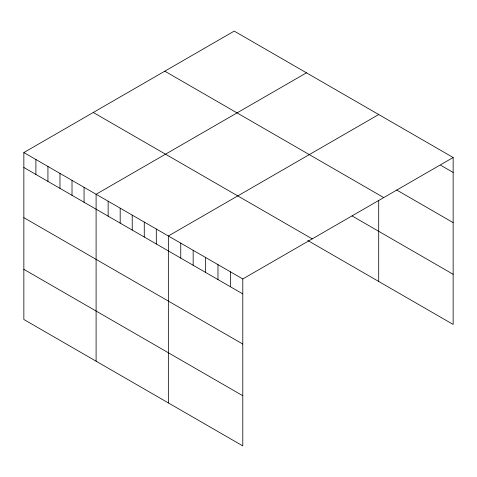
<?xml version="1.0" encoding="UTF-8"?>
<svg xmlns="http://www.w3.org/2000/svg" width="477" height="477" viewBox="0 0 477 477"><rect width="100%" height="100%" fill="white"/><g stroke="black" fill="none" stroke-linecap="round" stroke-linejoin="round"><path stroke-width="0.72" d="M23.85 152.557L242.787 278.962L242.787 445.894L23.85 319.489L23.85 152.557L234.213 31.106L453.15 157.511L453.15 324.443L307.731 240.486M306.461 72.82L96.098 194.27L96.098 361.202M378.708 114.534L168.351 235.984L168.351 402.916M242.787 278.962L453.15 157.511M440.742 165.292L453.15 172.453M396.703 190.019L453.15 222.61M164.792 71.186L383.729 197.585M352.092 215.944L453.15 274.287M93.271 112.477L312.208 238.882M23.85 167.499L242.787 293.904M23.85 217.655L242.787 344.06M23.85 269.332L242.787 395.737M378.708 200.447L378.708 281.466M230.385 271.795L230.385 286.743M217.977 264.634L217.977 279.576M205.569 257.473L205.569 272.415M193.161 250.306L193.161 265.254M180.759 243.145L180.759 258.087M156.307 229.032L156.307 243.974M144.269 222.079L144.269 237.021M132.224 215.127L132.224 230.069M120.186 208.175L120.186 223.117M108.142 201.222L108.142 216.164M84.059 187.318L84.059 202.26M72.015 180.366L72.015 195.308M59.977 173.413L59.977 188.355M47.933 166.461L47.933 181.403M35.894 159.509L35.894 174.451"/></g></svg>
